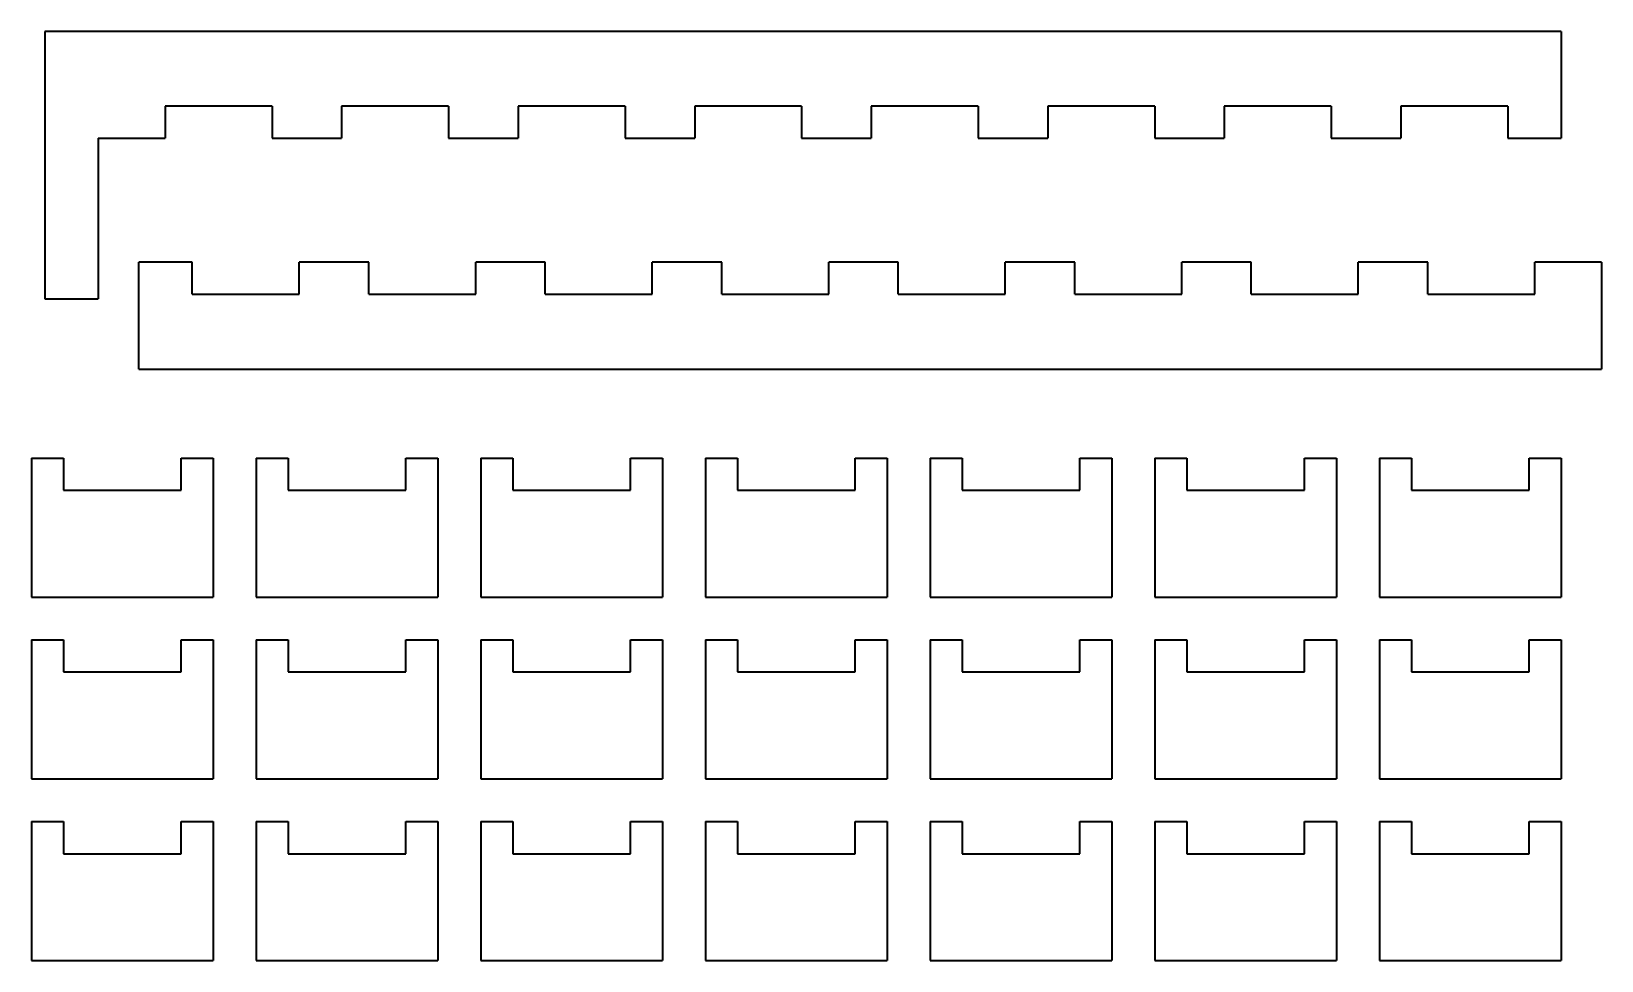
# Model space of a CAD drawing. Header units: inches. Extents: x 162 to 453, y 302 to 493.
# Drawn here: x 306.5 to 453.3, y 404.5 to 491.4 of the extents above; entities that cross this region are included whole.
import ezdxf

# ---------------------------------------------------------------- set-up
doc = ezdxf.new("R2010")
doc.units = ezdxf.units.IN
doc.header["$MEASUREMENT"] = 0

# ---------------------------------------------------------------- blocks, each defined once
blk = doc.blocks.new('block 71')
at = {"color": 7, "lineweight": 35}
blk.add_lwpolyline([(306.5, 451.5), (309.5, 451.5)], dxfattribs=at)
blk = doc.blocks.new('block 72')
at = {"color": 7, "lineweight": 35}
blk.add_lwpolyline([(306.5, 451.5), (306.5, 438.5)], dxfattribs=at)
blk = doc.blocks.new('block 73')
at = {"color": 7, "lineweight": 35}
blk.add_lwpolyline([(306.5, 438.5), (323.5, 438.5)], dxfattribs=at)
blk = doc.blocks.new('block 74')
at = {"color": 7, "lineweight": 35}
blk.add_lwpolyline([(323.5, 451.5), (323.5, 438.5)], dxfattribs=at)
blk = doc.blocks.new('block 75')
at = {"color": 7, "lineweight": 35}
blk.add_lwpolyline([(309.5, 451.5), (309.5, 448.5)], dxfattribs=at)
blk = doc.blocks.new('block 76')
at = {"color": 7, "lineweight": 35}
blk.add_lwpolyline([(309.5, 448.5), (320.5, 448.5)], dxfattribs=at)
blk = doc.blocks.new('block 77')
at = {"color": 7, "lineweight": 35}
blk.add_lwpolyline([(320.5, 448.5), (320.5, 451.5)], dxfattribs=at)
blk = doc.blocks.new('block 78')
at = {"color": 7, "lineweight": 35}
blk.add_lwpolyline([(320.5, 451.5), (323.5, 451.5)], dxfattribs=at)
blk = doc.blocks.new('block 79')
at = {"color": 7, "lineweight": 35}
blk.add_lwpolyline([(306.5, 434.5), (309.5, 434.5)], dxfattribs=at)
blk = doc.blocks.new('block 80')
at = {"color": 7, "lineweight": 35}
blk.add_lwpolyline([(306.5, 434.5), (306.5, 421.5)], dxfattribs=at)
blk = doc.blocks.new('block 81')
at = {"color": 7, "lineweight": 35}
blk.add_lwpolyline([(306.5, 421.5), (323.5, 421.5)], dxfattribs=at)
blk = doc.blocks.new('block 82')
at = {"color": 7, "lineweight": 35}
blk.add_lwpolyline([(323.5, 434.5), (323.5, 421.5)], dxfattribs=at)
blk = doc.blocks.new('block 83')
at = {"color": 7, "lineweight": 35}
blk.add_lwpolyline([(309.5, 434.5), (309.5, 431.5)], dxfattribs=at)
blk = doc.blocks.new('block 84')
at = {"color": 7, "lineweight": 35}
blk.add_lwpolyline([(309.5, 431.5), (320.5, 431.5)], dxfattribs=at)
blk = doc.blocks.new('block 85')
at = {"color": 7, "lineweight": 35}
blk.add_lwpolyline([(320.5, 431.5), (320.5, 434.5)], dxfattribs=at)
blk = doc.blocks.new('block 86')
at = {"color": 7, "lineweight": 35}
blk.add_lwpolyline([(320.5, 434.5), (323.5, 434.5)], dxfattribs=at)
blk = doc.blocks.new('block 87')
at = {"color": 7, "lineweight": 35}
blk.add_lwpolyline([(306.5, 417.5), (309.5, 417.5)], dxfattribs=at)
blk = doc.blocks.new('block 88')
at = {"color": 7, "lineweight": 35}
blk.add_lwpolyline([(306.5, 417.5), (306.5, 404.5)], dxfattribs=at)
blk = doc.blocks.new('block 89')
at = {"color": 7, "lineweight": 35}
blk.add_lwpolyline([(306.5, 404.5), (323.5, 404.5)], dxfattribs=at)
blk = doc.blocks.new('block 90')
at = {"color": 7, "lineweight": 35}
blk.add_lwpolyline([(323.5, 417.5), (323.5, 404.5)], dxfattribs=at)
blk = doc.blocks.new('block 91')
at = {"color": 7, "lineweight": 35}
blk.add_lwpolyline([(309.5, 417.5), (309.5, 414.5)], dxfattribs=at)
blk = doc.blocks.new('block 92')
at = {"color": 7, "lineweight": 35}
blk.add_lwpolyline([(309.5, 414.5), (320.5, 414.5)], dxfattribs=at)
blk = doc.blocks.new('block 93')
at = {"color": 7, "lineweight": 35}
blk.add_lwpolyline([(320.5, 414.5), (320.5, 417.5)], dxfattribs=at)
blk = doc.blocks.new('block 94')
at = {"color": 7, "lineweight": 35}
blk.add_lwpolyline([(320.5, 417.5), (323.5, 417.5)], dxfattribs=at)
blk = doc.blocks.new('block 143')
at = {"color": 7, "lineweight": 35}
blk.add_lwpolyline([(327.5, 451.5), (330.5, 451.5)], dxfattribs=at)
blk = doc.blocks.new('block 144')
at = {"color": 7, "lineweight": 35}
blk.add_lwpolyline([(327.5, 451.5), (327.5, 438.5)], dxfattribs=at)
blk = doc.blocks.new('block 145')
at = {"color": 7, "lineweight": 35}
blk.add_lwpolyline([(327.5, 438.5), (344.5, 438.5)], dxfattribs=at)
blk = doc.blocks.new('block 146')
at = {"color": 7, "lineweight": 35}
blk.add_lwpolyline([(344.5, 451.5), (344.5, 438.5)], dxfattribs=at)
blk = doc.blocks.new('block 147')
at = {"color": 7, "lineweight": 35}
blk.add_lwpolyline([(330.5, 451.5), (330.5, 448.5)], dxfattribs=at)
blk = doc.blocks.new('block 148')
at = {"color": 7, "lineweight": 35}
blk.add_lwpolyline([(330.5, 448.5), (341.5, 448.5)], dxfattribs=at)
blk = doc.blocks.new('block 149')
at = {"color": 7, "lineweight": 35}
blk.add_lwpolyline([(341.5, 448.5), (341.5, 451.5)], dxfattribs=at)
blk = doc.blocks.new('block 150')
at = {"color": 7, "lineweight": 35}
blk.add_lwpolyline([(341.5, 451.5), (344.5, 451.5)], dxfattribs=at)
blk = doc.blocks.new('block 151')
at = {"color": 7, "lineweight": 35}
blk.add_lwpolyline([(327.5, 434.5), (330.5, 434.5)], dxfattribs=at)
blk = doc.blocks.new('block 152')
at = {"color": 7, "lineweight": 35}
blk.add_lwpolyline([(327.5, 434.5), (327.5, 421.5)], dxfattribs=at)
blk = doc.blocks.new('block 153')
at = {"color": 7, "lineweight": 35}
blk.add_lwpolyline([(327.5, 421.5), (344.5, 421.5)], dxfattribs=at)
blk = doc.blocks.new('block 154')
at = {"color": 7, "lineweight": 35}
blk.add_lwpolyline([(344.5, 434.5), (344.5, 421.5)], dxfattribs=at)
blk = doc.blocks.new('block 155')
at = {"color": 7, "lineweight": 35}
blk.add_lwpolyline([(330.5, 434.5), (330.5, 431.5)], dxfattribs=at)
blk = doc.blocks.new('block 156')
at = {"color": 7, "lineweight": 35}
blk.add_lwpolyline([(330.5, 431.5), (341.5, 431.5)], dxfattribs=at)
blk = doc.blocks.new('block 157')
at = {"color": 7, "lineweight": 35}
blk.add_lwpolyline([(341.5, 431.5), (341.5, 434.5)], dxfattribs=at)
blk = doc.blocks.new('block 158')
at = {"color": 7, "lineweight": 35}
blk.add_lwpolyline([(341.5, 434.5), (344.5, 434.5)], dxfattribs=at)
blk = doc.blocks.new('block 159')
at = {"color": 7, "lineweight": 35}
blk.add_lwpolyline([(327.5, 417.5), (330.5, 417.5)], dxfattribs=at)
blk = doc.blocks.new('block 160')
at = {"color": 7, "lineweight": 35}
blk.add_lwpolyline([(327.5, 417.5), (327.5, 404.5)], dxfattribs=at)
blk = doc.blocks.new('block 161')
at = {"color": 7, "lineweight": 35}
blk.add_lwpolyline([(327.5, 404.5), (344.5, 404.5)], dxfattribs=at)
blk = doc.blocks.new('block 162')
at = {"color": 7, "lineweight": 35}
blk.add_lwpolyline([(344.5, 417.5), (344.5, 404.5)], dxfattribs=at)
blk = doc.blocks.new('block 163')
at = {"color": 7, "lineweight": 35}
blk.add_lwpolyline([(330.5, 417.5), (330.5, 414.5)], dxfattribs=at)
blk = doc.blocks.new('block 164')
at = {"color": 7, "lineweight": 35}
blk.add_lwpolyline([(330.5, 414.5), (341.5, 414.5)], dxfattribs=at)
blk = doc.blocks.new('block 165')
at = {"color": 7, "lineweight": 35}
blk.add_lwpolyline([(341.5, 414.5), (341.5, 417.5)], dxfattribs=at)
blk = doc.blocks.new('block 166')
at = {"color": 7, "lineweight": 35}
blk.add_lwpolyline([(341.5, 417.5), (344.5, 417.5)], dxfattribs=at)
blk = doc.blocks.new('block 215')
at = {"color": 7, "lineweight": 35}
blk.add_lwpolyline([(348.5, 451.5), (351.5, 451.5)], dxfattribs=at)
blk = doc.blocks.new('block 216')
at = {"color": 7, "lineweight": 35}
blk.add_lwpolyline([(348.5, 451.5), (348.5, 438.5)], dxfattribs=at)
blk = doc.blocks.new('block 217')
at = {"color": 7, "lineweight": 35}
blk.add_lwpolyline([(348.5, 438.5), (365.5, 438.5)], dxfattribs=at)
blk = doc.blocks.new('block 218')
at = {"color": 7, "lineweight": 35}
blk.add_lwpolyline([(365.5, 451.5), (365.5, 438.5)], dxfattribs=at)
blk = doc.blocks.new('block 219')
at = {"color": 7, "lineweight": 35}
blk.add_lwpolyline([(351.5, 451.5), (351.5, 448.5)], dxfattribs=at)
blk = doc.blocks.new('block 220')
at = {"color": 7, "lineweight": 35}
blk.add_lwpolyline([(351.5, 448.5), (362.5, 448.5)], dxfattribs=at)
blk = doc.blocks.new('block 221')
at = {"color": 7, "lineweight": 35}
blk.add_lwpolyline([(362.5, 448.5), (362.5, 451.5)], dxfattribs=at)
blk = doc.blocks.new('block 222')
at = {"color": 7, "lineweight": 35}
blk.add_lwpolyline([(362.5, 451.5), (365.5, 451.5)], dxfattribs=at)
blk = doc.blocks.new('block 223')
at = {"color": 7, "lineweight": 35}
blk.add_lwpolyline([(348.5, 434.5), (351.5, 434.5)], dxfattribs=at)
blk = doc.blocks.new('block 224')
at = {"color": 7, "lineweight": 35}
blk.add_lwpolyline([(348.5, 434.5), (348.5, 421.5)], dxfattribs=at)
blk = doc.blocks.new('block 225')
at = {"color": 7, "lineweight": 35}
blk.add_lwpolyline([(348.5, 421.5), (365.5, 421.5)], dxfattribs=at)
blk = doc.blocks.new('block 226')
at = {"color": 7, "lineweight": 35}
blk.add_lwpolyline([(365.5, 434.5), (365.5, 421.5)], dxfattribs=at)
blk = doc.blocks.new('block 227')
at = {"color": 7, "lineweight": 35}
blk.add_lwpolyline([(351.5, 434.5), (351.5, 431.5)], dxfattribs=at)
blk = doc.blocks.new('block 228')
at = {"color": 7, "lineweight": 35}
blk.add_lwpolyline([(351.5, 431.5), (362.5, 431.5)], dxfattribs=at)
blk = doc.blocks.new('block 229')
at = {"color": 7, "lineweight": 35}
blk.add_lwpolyline([(362.5, 431.5), (362.5, 434.5)], dxfattribs=at)
blk = doc.blocks.new('block 230')
at = {"color": 7, "lineweight": 35}
blk.add_lwpolyline([(362.5, 434.5), (365.5, 434.5)], dxfattribs=at)
blk = doc.blocks.new('block 231')
at = {"color": 7, "lineweight": 35}
blk.add_lwpolyline([(348.5, 417.5), (351.5, 417.5)], dxfattribs=at)
blk = doc.blocks.new('block 232')
at = {"color": 7, "lineweight": 35}
blk.add_lwpolyline([(348.5, 417.5), (348.5, 404.5)], dxfattribs=at)
blk = doc.blocks.new('block 233')
at = {"color": 7, "lineweight": 35}
blk.add_lwpolyline([(348.5, 404.5), (365.5, 404.5)], dxfattribs=at)
blk = doc.blocks.new('block 234')
at = {"color": 7, "lineweight": 35}
blk.add_lwpolyline([(365.5, 417.5), (365.5, 404.5)], dxfattribs=at)
blk = doc.blocks.new('block 235')
at = {"color": 7, "lineweight": 35}
blk.add_lwpolyline([(351.5, 417.5), (351.5, 414.5)], dxfattribs=at)
blk = doc.blocks.new('block 236')
at = {"color": 7, "lineweight": 35}
blk.add_lwpolyline([(351.5, 414.5), (362.5, 414.5)], dxfattribs=at)
blk = doc.blocks.new('block 237')
at = {"color": 7, "lineweight": 35}
blk.add_lwpolyline([(362.5, 414.5), (362.5, 417.5)], dxfattribs=at)
blk = doc.blocks.new('block 238')
at = {"color": 7, "lineweight": 35}
blk.add_lwpolyline([(362.5, 417.5), (365.5, 417.5)], dxfattribs=at)
blk = doc.blocks.new('block 287')
at = {"color": 7, "lineweight": 35}
blk.add_lwpolyline([(369.5, 451.5), (372.5, 451.5)], dxfattribs=at)
blk = doc.blocks.new('block 288')
at = {"color": 7, "lineweight": 35}
blk.add_lwpolyline([(369.5, 451.5), (369.5, 438.5)], dxfattribs=at)
blk = doc.blocks.new('block 289')
at = {"color": 7, "lineweight": 35}
blk.add_lwpolyline([(369.5, 438.5), (386.5, 438.5)], dxfattribs=at)
blk = doc.blocks.new('block 290')
at = {"color": 7, "lineweight": 35}
blk.add_lwpolyline([(386.5, 451.5), (386.5, 438.5)], dxfattribs=at)
blk = doc.blocks.new('block 291')
at = {"color": 7, "lineweight": 35}
blk.add_lwpolyline([(372.5, 451.5), (372.5, 448.5)], dxfattribs=at)
blk = doc.blocks.new('block 292')
at = {"color": 7, "lineweight": 35}
blk.add_lwpolyline([(372.5, 448.5), (383.5, 448.5)], dxfattribs=at)
blk = doc.blocks.new('block 293')
at = {"color": 7, "lineweight": 35}
blk.add_lwpolyline([(383.5, 448.5), (383.5, 451.5)], dxfattribs=at)
blk = doc.blocks.new('block 294')
at = {"color": 7, "lineweight": 35}
blk.add_lwpolyline([(383.5, 451.5), (386.5, 451.5)], dxfattribs=at)
blk = doc.blocks.new('block 295')
at = {"color": 7, "lineweight": 35}
blk.add_lwpolyline([(369.5, 434.5), (372.5, 434.5)], dxfattribs=at)
blk = doc.blocks.new('block 296')
at = {"color": 7, "lineweight": 35}
blk.add_lwpolyline([(369.5, 434.5), (369.5, 421.5)], dxfattribs=at)
blk = doc.blocks.new('block 297')
at = {"color": 7, "lineweight": 35}
blk.add_lwpolyline([(369.5, 421.5), (386.5, 421.5)], dxfattribs=at)
blk = doc.blocks.new('block 298')
at = {"color": 7, "lineweight": 35}
blk.add_lwpolyline([(386.5, 434.5), (386.5, 421.5)], dxfattribs=at)
blk = doc.blocks.new('block 299')
at = {"color": 7, "lineweight": 35}
blk.add_lwpolyline([(372.5, 434.5), (372.5, 431.5)], dxfattribs=at)
blk = doc.blocks.new('block 300')
at = {"color": 7, "lineweight": 35}
blk.add_lwpolyline([(372.5, 431.5), (383.5, 431.5)], dxfattribs=at)
blk = doc.blocks.new('block 301')
at = {"color": 7, "lineweight": 35}
blk.add_lwpolyline([(383.5, 431.5), (383.5, 434.5)], dxfattribs=at)
blk = doc.blocks.new('block 302')
at = {"color": 7, "lineweight": 35}
blk.add_lwpolyline([(383.5, 434.5), (386.5, 434.5)], dxfattribs=at)
blk = doc.blocks.new('block 303')
at = {"color": 7, "lineweight": 35}
blk.add_lwpolyline([(369.5, 417.5), (372.5, 417.5)], dxfattribs=at)
blk = doc.blocks.new('block 304')
at = {"color": 7, "lineweight": 35}
blk.add_lwpolyline([(369.5, 417.5), (369.5, 404.5)], dxfattribs=at)
blk = doc.blocks.new('block 305')
at = {"color": 7, "lineweight": 35}
blk.add_lwpolyline([(369.5, 404.5), (386.5, 404.5)], dxfattribs=at)
blk = doc.blocks.new('block 306')
at = {"color": 7, "lineweight": 35}
blk.add_lwpolyline([(386.5, 417.5), (386.5, 404.5)], dxfattribs=at)
blk = doc.blocks.new('block 307')
at = {"color": 7, "lineweight": 35}
blk.add_lwpolyline([(372.5, 417.5), (372.5, 414.5)], dxfattribs=at)
blk = doc.blocks.new('block 308')
at = {"color": 7, "lineweight": 35}
blk.add_lwpolyline([(372.5, 414.5), (383.5, 414.5)], dxfattribs=at)
blk = doc.blocks.new('block 309')
at = {"color": 7, "lineweight": 35}
blk.add_lwpolyline([(383.5, 414.5), (383.5, 417.5)], dxfattribs=at)
blk = doc.blocks.new('block 310')
at = {"color": 7, "lineweight": 35}
blk.add_lwpolyline([(383.5, 417.5), (386.5, 417.5)], dxfattribs=at)
blk = doc.blocks.new('block 359')
at = {"color": 7, "lineweight": 35}
blk.add_lwpolyline([(390.5, 451.5), (393.5, 451.5)], dxfattribs=at)
blk = doc.blocks.new('block 360')
at = {"color": 7, "lineweight": 35}
blk.add_lwpolyline([(390.5, 451.5), (390.5, 438.5)], dxfattribs=at)
blk = doc.blocks.new('block 361')
at = {"color": 7, "lineweight": 35}
blk.add_lwpolyline([(390.5, 438.5), (407.5, 438.5)], dxfattribs=at)
blk = doc.blocks.new('block 362')
at = {"color": 7, "lineweight": 35}
blk.add_lwpolyline([(407.5, 451.5), (407.5, 438.5)], dxfattribs=at)
blk = doc.blocks.new('block 363')
at = {"color": 7, "lineweight": 35}
blk.add_lwpolyline([(393.5, 451.5), (393.5, 448.5)], dxfattribs=at)
blk = doc.blocks.new('block 364')
at = {"color": 7, "lineweight": 35}
blk.add_lwpolyline([(393.5, 448.5), (404.5, 448.5)], dxfattribs=at)
blk = doc.blocks.new('block 365')
at = {"color": 7, "lineweight": 35}
blk.add_lwpolyline([(404.5, 448.5), (404.5, 451.5)], dxfattribs=at)
blk = doc.blocks.new('block 366')
at = {"color": 7, "lineweight": 35}
blk.add_lwpolyline([(404.5, 451.5), (407.5, 451.5)], dxfattribs=at)
blk = doc.blocks.new('block 367')
at = {"color": 7, "lineweight": 35}
blk.add_lwpolyline([(390.5, 434.5), (393.5, 434.5)], dxfattribs=at)
blk = doc.blocks.new('block 368')
at = {"color": 7, "lineweight": 35}
blk.add_lwpolyline([(390.5, 434.5), (390.5, 421.5)], dxfattribs=at)
blk = doc.blocks.new('block 369')
at = {"color": 7, "lineweight": 35}
blk.add_lwpolyline([(390.5, 421.5), (407.5, 421.5)], dxfattribs=at)
blk = doc.blocks.new('block 370')
at = {"color": 7, "lineweight": 35}
blk.add_lwpolyline([(407.5, 434.5), (407.5, 421.5)], dxfattribs=at)
blk = doc.blocks.new('block 371')
at = {"color": 7, "lineweight": 35}
blk.add_lwpolyline([(393.5, 434.5), (393.5, 431.5)], dxfattribs=at)
blk = doc.blocks.new('block 372')
at = {"color": 7, "lineweight": 35}
blk.add_lwpolyline([(393.5, 431.5), (404.5, 431.5)], dxfattribs=at)
blk = doc.blocks.new('block 373')
at = {"color": 7, "lineweight": 35}
blk.add_lwpolyline([(404.5, 431.5), (404.5, 434.5)], dxfattribs=at)
blk = doc.blocks.new('block 374')
at = {"color": 7, "lineweight": 35}
blk.add_lwpolyline([(404.5, 434.5), (407.5, 434.5)], dxfattribs=at)
blk = doc.blocks.new('block 375')
at = {"color": 7, "lineweight": 35}
blk.add_lwpolyline([(390.5, 417.5), (393.5, 417.5)], dxfattribs=at)
blk = doc.blocks.new('block 376')
at = {"color": 7, "lineweight": 35}
blk.add_lwpolyline([(390.5, 417.5), (390.5, 404.5)], dxfattribs=at)
blk = doc.blocks.new('block 377')
at = {"color": 7, "lineweight": 35}
blk.add_lwpolyline([(390.5, 404.5), (407.5, 404.5)], dxfattribs=at)
blk = doc.blocks.new('block 378')
at = {"color": 7, "lineweight": 35}
blk.add_lwpolyline([(407.5, 417.5), (407.5, 404.5)], dxfattribs=at)
blk = doc.blocks.new('block 379')
at = {"color": 7, "lineweight": 35}
blk.add_lwpolyline([(393.5, 417.5), (393.5, 414.5)], dxfattribs=at)
blk = doc.blocks.new('block 380')
at = {"color": 7, "lineweight": 35}
blk.add_lwpolyline([(393.5, 414.5), (404.5, 414.5)], dxfattribs=at)
blk = doc.blocks.new('block 381')
at = {"color": 7, "lineweight": 35}
blk.add_lwpolyline([(404.5, 414.5), (404.5, 417.5)], dxfattribs=at)
blk = doc.blocks.new('block 382')
at = {"color": 7, "lineweight": 35}
blk.add_lwpolyline([(404.5, 417.5), (407.5, 417.5)], dxfattribs=at)
blk = doc.blocks.new('block 431')
at = {"color": 7, "lineweight": 35}
blk.add_lwpolyline([(411.5, 451.5), (414.5, 451.5)], dxfattribs=at)
blk = doc.blocks.new('block 432')
at = {"color": 7, "lineweight": 35}
blk.add_lwpolyline([(411.5, 451.5), (411.5, 438.5)], dxfattribs=at)
blk = doc.blocks.new('block 433')
at = {"color": 7, "lineweight": 35}
blk.add_lwpolyline([(411.5, 438.5), (428.5, 438.5)], dxfattribs=at)
blk = doc.blocks.new('block 434')
at = {"color": 7, "lineweight": 35}
blk.add_lwpolyline([(428.5, 451.5), (428.5, 438.5)], dxfattribs=at)
blk = doc.blocks.new('block 435')
at = {"color": 7, "lineweight": 35}
blk.add_lwpolyline([(414.5, 451.5), (414.5, 448.5)], dxfattribs=at)
blk = doc.blocks.new('block 436')
at = {"color": 7, "lineweight": 35}
blk.add_lwpolyline([(414.5, 448.5), (425.5, 448.5)], dxfattribs=at)
blk = doc.blocks.new('block 437')
at = {"color": 7, "lineweight": 35}
blk.add_lwpolyline([(425.5, 448.5), (425.5, 451.5)], dxfattribs=at)
blk = doc.blocks.new('block 438')
at = {"color": 7, "lineweight": 35}
blk.add_lwpolyline([(425.5, 451.5), (428.5, 451.5)], dxfattribs=at)
blk = doc.blocks.new('block 439')
at = {"color": 7, "lineweight": 35}
blk.add_lwpolyline([(411.5, 434.5), (414.5, 434.5)], dxfattribs=at)
blk = doc.blocks.new('block 440')
at = {"color": 7, "lineweight": 35}
blk.add_lwpolyline([(411.5, 434.5), (411.5, 421.5)], dxfattribs=at)
blk = doc.blocks.new('block 441')
at = {"color": 7, "lineweight": 35}
blk.add_lwpolyline([(411.5, 421.5), (428.5, 421.5)], dxfattribs=at)
blk = doc.blocks.new('block 442')
at = {"color": 7, "lineweight": 35}
blk.add_lwpolyline([(428.5, 434.5), (428.5, 421.5)], dxfattribs=at)
blk = doc.blocks.new('block 443')
at = {"color": 7, "lineweight": 35}
blk.add_lwpolyline([(414.5, 434.5), (414.5, 431.5)], dxfattribs=at)
blk = doc.blocks.new('block 444')
at = {"color": 7, "lineweight": 35}
blk.add_lwpolyline([(414.5, 431.5), (425.5, 431.5)], dxfattribs=at)
blk = doc.blocks.new('block 445')
at = {"color": 7, "lineweight": 35}
blk.add_lwpolyline([(425.5, 431.5), (425.5, 434.5)], dxfattribs=at)
blk = doc.blocks.new('block 446')
at = {"color": 7, "lineweight": 35}
blk.add_lwpolyline([(425.5, 434.5), (428.5, 434.5)], dxfattribs=at)
blk = doc.blocks.new('block 447')
at = {"color": 7, "lineweight": 35}
blk.add_lwpolyline([(411.5, 417.5), (414.5, 417.5)], dxfattribs=at)
blk = doc.blocks.new('block 448')
at = {"color": 7, "lineweight": 35}
blk.add_lwpolyline([(411.5, 417.5), (411.5, 404.5)], dxfattribs=at)
blk = doc.blocks.new('block 449')
at = {"color": 7, "lineweight": 35}
blk.add_lwpolyline([(411.5, 404.5), (428.5, 404.5)], dxfattribs=at)
blk = doc.blocks.new('block 450')
at = {"color": 7, "lineweight": 35}
blk.add_lwpolyline([(428.5, 417.5), (428.5, 404.5)], dxfattribs=at)
blk = doc.blocks.new('block 451')
at = {"color": 7, "lineweight": 35}
blk.add_lwpolyline([(414.5, 417.5), (414.5, 414.5)], dxfattribs=at)
blk = doc.blocks.new('block 452')
at = {"color": 7, "lineweight": 35}
blk.add_lwpolyline([(414.5, 414.5), (425.5, 414.5)], dxfattribs=at)
blk = doc.blocks.new('block 453')
at = {"color": 7, "lineweight": 35}
blk.add_lwpolyline([(425.5, 414.5), (425.5, 417.5)], dxfattribs=at)
blk = doc.blocks.new('block 454')
at = {"color": 7, "lineweight": 35}
blk.add_lwpolyline([(425.5, 417.5), (428.5, 417.5)], dxfattribs=at)
blk = doc.blocks.new('block 503')
at = {"color": 7, "lineweight": 35}
blk.add_lwpolyline([(432.5, 451.5), (435.5, 451.5)], dxfattribs=at)
blk = doc.blocks.new('block 504')
at = {"color": 7, "lineweight": 35}
blk.add_lwpolyline([(432.5, 451.5), (432.5, 438.5)], dxfattribs=at)
blk = doc.blocks.new('block 505')
at = {"color": 7, "lineweight": 35}
blk.add_lwpolyline([(432.5, 438.5), (449.5, 438.5)], dxfattribs=at)
blk = doc.blocks.new('block 506')
at = {"color": 7, "lineweight": 35}
blk.add_lwpolyline([(449.5, 451.5), (449.5, 438.5)], dxfattribs=at)
blk = doc.blocks.new('block 507')
at = {"color": 7, "lineweight": 35}
blk.add_lwpolyline([(435.5, 451.5), (435.5, 448.5)], dxfattribs=at)
blk = doc.blocks.new('block 508')
at = {"color": 7, "lineweight": 35}
blk.add_lwpolyline([(435.5, 448.5), (446.5, 448.5)], dxfattribs=at)
blk = doc.blocks.new('block 509')
at = {"color": 7, "lineweight": 35}
blk.add_lwpolyline([(446.5, 448.5), (446.5, 451.5)], dxfattribs=at)
blk = doc.blocks.new('block 510')
at = {"color": 7, "lineweight": 35}
blk.add_lwpolyline([(446.5, 451.5), (449.5, 451.5)], dxfattribs=at)
blk = doc.blocks.new('block 511')
at = {"color": 7, "lineweight": 35}
blk.add_lwpolyline([(432.5, 434.5), (435.5, 434.5)], dxfattribs=at)
blk = doc.blocks.new('block 512')
at = {"color": 7, "lineweight": 35}
blk.add_lwpolyline([(432.5, 434.5), (432.5, 421.5)], dxfattribs=at)
blk = doc.blocks.new('block 513')
at = {"color": 7, "lineweight": 35}
blk.add_lwpolyline([(432.5, 421.5), (449.5, 421.5)], dxfattribs=at)
blk = doc.blocks.new('block 514')
at = {"color": 7, "lineweight": 35}
blk.add_lwpolyline([(449.5, 434.5), (449.5, 421.5)], dxfattribs=at)
blk = doc.blocks.new('block 515')
at = {"color": 7, "lineweight": 35}
blk.add_lwpolyline([(435.5, 434.5), (435.5, 431.5)], dxfattribs=at)
blk = doc.blocks.new('block 516')
at = {"color": 7, "lineweight": 35}
blk.add_lwpolyline([(435.5, 431.5), (446.5, 431.5)], dxfattribs=at)
blk = doc.blocks.new('block 517')
at = {"color": 7, "lineweight": 35}
blk.add_lwpolyline([(446.5, 431.5), (446.5, 434.5)], dxfattribs=at)
blk = doc.blocks.new('block 518')
at = {"color": 7, "lineweight": 35}
blk.add_lwpolyline([(446.5, 434.5), (449.5, 434.5)], dxfattribs=at)
blk = doc.blocks.new('block 519')
at = {"color": 7, "lineweight": 35}
blk.add_lwpolyline([(432.5, 417.5), (435.5, 417.5)], dxfattribs=at)
blk = doc.blocks.new('block 520')
at = {"color": 7, "lineweight": 35}
blk.add_lwpolyline([(432.5, 417.5), (432.5, 404.5)], dxfattribs=at)
blk = doc.blocks.new('block 521')
at = {"color": 7, "lineweight": 35}
blk.add_lwpolyline([(432.5, 404.5), (449.5, 404.5)], dxfattribs=at)
blk = doc.blocks.new('block 522')
at = {"color": 7, "lineweight": 35}
blk.add_lwpolyline([(449.5, 417.5), (449.5, 404.5)], dxfattribs=at)
blk = doc.blocks.new('block 523')
at = {"color": 7, "lineweight": 35}
blk.add_lwpolyline([(435.5, 417.5), (435.5, 414.5)], dxfattribs=at)
blk = doc.blocks.new('block 524')
at = {"color": 7, "lineweight": 35}
blk.add_lwpolyline([(435.5, 414.5), (446.5, 414.5)], dxfattribs=at)
blk = doc.blocks.new('block 525')
at = {"color": 7, "lineweight": 35}
blk.add_lwpolyline([(446.5, 414.5), (446.5, 417.5)], dxfattribs=at)
blk = doc.blocks.new('block 526')
at = {"color": 7, "lineweight": 35}
blk.add_lwpolyline([(446.5, 417.5), (449.5, 417.5)], dxfattribs=at)
blk = doc.blocks.new('block 575')
at = {"color": 7, "lineweight": 35}
blk.add_lwpolyline([(345.5, 484.4), (345.5, 481.4)], dxfattribs=at)
blk = doc.blocks.new('block 576')
at = {"color": 7, "lineweight": 35}
blk.add_lwpolyline([(362, 484.4), (362, 481.4)], dxfattribs=at)
blk = doc.blocks.new('block 577')
at = {"color": 7, "lineweight": 35}
blk.add_lwpolyline([(378.5, 484.4), (378.5, 481.4)], dxfattribs=at)
blk = doc.blocks.new('block 578')
at = {"color": 7, "lineweight": 35}
blk.add_lwpolyline([(395, 484.4), (395, 481.4)], dxfattribs=at)
blk = doc.blocks.new('block 579')
at = {"color": 7, "lineweight": 35}
blk.add_lwpolyline([(411.5, 484.4), (411.5, 481.4)], dxfattribs=at)
blk = doc.blocks.new('block 580')
at = {"color": 7, "lineweight": 35}
blk.add_lwpolyline([(428, 484.4), (428, 481.4)], dxfattribs=at)
blk = doc.blocks.new('block 581')
at = {"color": 7, "lineweight": 35}
blk.add_lwpolyline([(444.5, 484.4), (444.5, 481.4)], dxfattribs=at)
blk = doc.blocks.new('block 582')
at = {"color": 7, "lineweight": 35}
blk.add_lwpolyline([(329, 484.4), (329, 481.4)], dxfattribs=at)
blk = doc.blocks.new('block 583')
at = {"color": 7, "lineweight": 35}
blk.add_lwpolyline([(444.5, 481.4), (449.5, 481.4)], dxfattribs=at)
blk = doc.blocks.new('block 584')
at = {"color": 7, "lineweight": 35}
blk.add_lwpolyline([(449.5, 491.4), (449.5, 481.4)], dxfattribs=at)
blk = doc.blocks.new('block 585')
at = {"color": 7, "lineweight": 35}
blk.add_lwpolyline([(449.5, 491.4), (307.75, 491.4)], dxfattribs=at)
blk = doc.blocks.new('block 586')
at = {"color": 7, "lineweight": 35}
blk.add_lwpolyline([(307.75, 466.4), (312.75, 466.4)], dxfattribs=at)
blk = doc.blocks.new('block 587')
at = {"color": 7, "lineweight": 35}
blk.add_lwpolyline([(307.75, 491.4), (307.75, 466.4)], dxfattribs=at)
blk = doc.blocks.new('block 588')
at = {"color": 7, "lineweight": 35}
blk.add_lwpolyline([(312.75, 481.4), (312.75, 466.4)], dxfattribs=at)
blk = doc.blocks.new('block 618')
at = {"color": 7, "lineweight": 35}
blk.add_lwpolyline([(345.5, 484.4), (335.5, 484.4)], dxfattribs=at)
blk = doc.blocks.new('block 619')
at = {"color": 7, "lineweight": 35}
blk.add_lwpolyline([(335.5, 484.4), (335.5, 481.4)], dxfattribs=at)
blk = doc.blocks.new('block 620')
at = {"color": 7, "lineweight": 35}
blk.add_lwpolyline([(329, 481.4), (335.5, 481.4)], dxfattribs=at)
blk = doc.blocks.new('block 621')
at = {"color": 7, "lineweight": 35}
blk.add_lwpolyline([(362, 484.4), (352, 484.4)], dxfattribs=at)
blk = doc.blocks.new('block 622')
at = {"color": 7, "lineweight": 35}
blk.add_lwpolyline([(352, 484.4), (352, 481.4)], dxfattribs=at)
blk = doc.blocks.new('block 623')
at = {"color": 7, "lineweight": 35}
blk.add_lwpolyline([(378.5, 484.4), (368.5, 484.4)], dxfattribs=at)
blk = doc.blocks.new('block 624')
at = {"color": 7, "lineweight": 35}
blk.add_lwpolyline([(368.5, 484.4), (368.5, 481.4)], dxfattribs=at)
blk = doc.blocks.new('block 625')
at = {"color": 7, "lineweight": 35}
blk.add_lwpolyline([(395, 484.4), (385, 484.4)], dxfattribs=at)
blk = doc.blocks.new('block 626')
at = {"color": 7, "lineweight": 35}
blk.add_lwpolyline([(385, 484.4), (385, 481.4)], dxfattribs=at)
blk = doc.blocks.new('block 627')
at = {"color": 7, "lineweight": 35}
blk.add_lwpolyline([(411.5, 484.4), (401.5, 484.4)], dxfattribs=at)
blk = doc.blocks.new('block 628')
at = {"color": 7, "lineweight": 35}
blk.add_lwpolyline([(401.5, 484.4), (401.5, 481.4)], dxfattribs=at)
blk = doc.blocks.new('block 629')
at = {"color": 7, "lineweight": 35}
blk.add_lwpolyline([(428, 484.4), (418, 484.4)], dxfattribs=at)
blk = doc.blocks.new('block 630')
at = {"color": 7, "lineweight": 35}
blk.add_lwpolyline([(418, 484.4), (418, 481.4)], dxfattribs=at)
blk = doc.blocks.new('block 631')
at = {"color": 7, "lineweight": 35}
blk.add_lwpolyline([(444.5, 484.4), (434.5, 484.4)], dxfattribs=at)
blk = doc.blocks.new('block 632')
at = {"color": 7, "lineweight": 35}
blk.add_lwpolyline([(434.5, 484.4), (434.5, 481.4)], dxfattribs=at)
blk = doc.blocks.new('block 633')
at = {"color": 7, "lineweight": 35}
blk.add_lwpolyline([(345.5, 481.4), (352, 481.4)], dxfattribs=at)
blk = doc.blocks.new('block 634')
at = {"color": 7, "lineweight": 35}
blk.add_lwpolyline([(362, 481.4), (368.5, 481.4)], dxfattribs=at)
blk = doc.blocks.new('block 635')
at = {"color": 7, "lineweight": 35}
blk.add_lwpolyline([(378.5, 481.4), (385, 481.4)], dxfattribs=at)
blk = doc.blocks.new('block 636')
at = {"color": 7, "lineweight": 35}
blk.add_lwpolyline([(395, 481.4), (401.5, 481.4)], dxfattribs=at)
blk = doc.blocks.new('block 637')
at = {"color": 7, "lineweight": 35}
blk.add_lwpolyline([(411.5, 481.4), (418, 481.4)], dxfattribs=at)
blk = doc.blocks.new('block 638')
at = {"color": 7, "lineweight": 35}
blk.add_lwpolyline([(428, 481.4), (434.5, 481.4)], dxfattribs=at)
blk = doc.blocks.new('block 639')
at = {"color": 7, "lineweight": 35}
blk.add_lwpolyline([(329, 484.4), (319, 484.4)], dxfattribs=at)
blk = doc.blocks.new('block 640')
at = {"color": 7, "lineweight": 35}
blk.add_lwpolyline([(312.75, 481.4), (319, 481.4)], dxfattribs=at)
blk = doc.blocks.new('block 641')
at = {"color": 7, "lineweight": 35}
blk.add_lwpolyline([(319, 484.4), (319, 481.4)], dxfattribs=at)
blk = doc.blocks.new('block 646')
at = {"color": 7, "lineweight": 35}
blk.add_lwpolyline([(420.53, 466.82), (420.53, 469.82)], dxfattribs=at)
blk = doc.blocks.new('block 647')
at = {"color": 7, "lineweight": 35}
blk.add_lwpolyline([(404.03, 466.82), (404.03, 469.82)], dxfattribs=at)
blk = doc.blocks.new('block 648')
at = {"color": 7, "lineweight": 35}
blk.add_lwpolyline([(387.53, 466.82), (387.53, 469.82)], dxfattribs=at)
blk = doc.blocks.new('block 649')
at = {"color": 7, "lineweight": 35}
blk.add_lwpolyline([(371.03, 466.82), (371.03, 469.82)], dxfattribs=at)
blk = doc.blocks.new('block 650')
at = {"color": 7, "lineweight": 35}
blk.add_lwpolyline([(354.53, 466.82), (354.53, 469.82)], dxfattribs=at)
blk = doc.blocks.new('block 651')
at = {"color": 7, "lineweight": 35}
blk.add_lwpolyline([(338.03, 466.82), (338.03, 469.82)], dxfattribs=at)
blk = doc.blocks.new('block 652')
at = {"color": 7, "lineweight": 35}
blk.add_lwpolyline([(321.53, 466.82), (321.53, 469.82)], dxfattribs=at)
blk = doc.blocks.new('block 653')
at = {"color": 7, "lineweight": 35}
blk.add_lwpolyline([(437.03, 466.82), (437.03, 469.82)], dxfattribs=at)
blk = doc.blocks.new('block 654')
at = {"color": 7, "lineweight": 35}
blk.add_lwpolyline([(321.53, 469.82), (316.53, 469.82)], dxfattribs=at)
blk = doc.blocks.new('block 655')
at = {"color": 7, "lineweight": 35}
blk.add_lwpolyline([(316.53, 459.82), (316.53, 469.82)], dxfattribs=at)
blk = doc.blocks.new('block 656')
at = {"color": 7, "lineweight": 35}
blk.add_lwpolyline([(316.53, 459.82), (453.28, 459.82)], dxfattribs=at)
blk = doc.blocks.new('block 657')
at = {"color": 7, "lineweight": 35}
blk.add_lwpolyline([(420.53, 466.82), (430.53, 466.82)], dxfattribs=at)
blk = doc.blocks.new('block 658')
at = {"color": 7, "lineweight": 35}
blk.add_lwpolyline([(430.53, 466.82), (430.53, 469.82)], dxfattribs=at)
blk = doc.blocks.new('block 659')
at = {"color": 7, "lineweight": 35}
blk.add_lwpolyline([(437.03, 469.82), (430.53, 469.82)], dxfattribs=at)
blk = doc.blocks.new('block 660')
at = {"color": 7, "lineweight": 35}
blk.add_lwpolyline([(404.03, 466.82), (414.03, 466.82)], dxfattribs=at)
blk = doc.blocks.new('block 661')
at = {"color": 7, "lineweight": 35}
blk.add_lwpolyline([(414.03, 466.82), (414.03, 469.82)], dxfattribs=at)
blk = doc.blocks.new('block 662')
at = {"color": 7, "lineweight": 35}
blk.add_lwpolyline([(387.53, 466.82), (397.53, 466.82)], dxfattribs=at)
blk = doc.blocks.new('block 663')
at = {"color": 7, "lineweight": 35}
blk.add_lwpolyline([(397.53, 466.82), (397.53, 469.82)], dxfattribs=at)
blk = doc.blocks.new('block 664')
at = {"color": 7, "lineweight": 35}
blk.add_lwpolyline([(371.03, 466.82), (381.03, 466.82)], dxfattribs=at)
blk = doc.blocks.new('block 665')
at = {"color": 7, "lineweight": 35}
blk.add_lwpolyline([(381.03, 466.82), (381.03, 469.82)], dxfattribs=at)
blk = doc.blocks.new('block 666')
at = {"color": 7, "lineweight": 35}
blk.add_lwpolyline([(354.53, 466.82), (364.53, 466.82)], dxfattribs=at)
blk = doc.blocks.new('block 667')
at = {"color": 7, "lineweight": 35}
blk.add_lwpolyline([(364.53, 466.82), (364.53, 469.82)], dxfattribs=at)
blk = doc.blocks.new('block 668')
at = {"color": 7, "lineweight": 35}
blk.add_lwpolyline([(338.03, 466.82), (348.03, 466.82)], dxfattribs=at)
blk = doc.blocks.new('block 669')
at = {"color": 7, "lineweight": 35}
blk.add_lwpolyline([(348.03, 466.82), (348.03, 469.82)], dxfattribs=at)
blk = doc.blocks.new('block 670')
at = {"color": 7, "lineweight": 35}
blk.add_lwpolyline([(321.53, 466.82), (331.53, 466.82)], dxfattribs=at)
blk = doc.blocks.new('block 671')
at = {"color": 7, "lineweight": 35}
blk.add_lwpolyline([(331.53, 466.82), (331.53, 469.82)], dxfattribs=at)
blk = doc.blocks.new('block 672')
at = {"color": 7, "lineweight": 35}
blk.add_lwpolyline([(420.53, 469.82), (414.03, 469.82)], dxfattribs=at)
blk = doc.blocks.new('block 673')
at = {"color": 7, "lineweight": 35}
blk.add_lwpolyline([(404.03, 469.82), (397.53, 469.82)], dxfattribs=at)
blk = doc.blocks.new('block 674')
at = {"color": 7, "lineweight": 35}
blk.add_lwpolyline([(387.53, 469.82), (381.03, 469.82)], dxfattribs=at)
blk = doc.blocks.new('block 675')
at = {"color": 7, "lineweight": 35}
blk.add_lwpolyline([(371.03, 469.82), (364.53, 469.82)], dxfattribs=at)
blk = doc.blocks.new('block 676')
at = {"color": 7, "lineweight": 35}
blk.add_lwpolyline([(354.53, 469.82), (348.03, 469.82)], dxfattribs=at)
blk = doc.blocks.new('block 677')
at = {"color": 7, "lineweight": 35}
blk.add_lwpolyline([(338.03, 469.82), (331.53, 469.82)], dxfattribs=at)
blk = doc.blocks.new('block 678')
at = {"color": 7, "lineweight": 35}
blk.add_lwpolyline([(437.03, 466.82), (447.03, 466.82)], dxfattribs=at)
blk = doc.blocks.new('block 679')
at = {"color": 7, "lineweight": 35}
blk.add_lwpolyline([(447.03, 466.82), (447.03, 469.82)], dxfattribs=at)
blk = doc.blocks.new('block 680')
at = {"color": 7, "lineweight": 35}
blk.add_lwpolyline([(453.28, 469.82), (447.03, 469.82)], dxfattribs=at)
blk = doc.blocks.new('block 681')
at = {"color": 7, "lineweight": 35}
blk.add_lwpolyline([(453.28, 469.82), (453.28, 459.82)], dxfattribs=at)

msp = doc.modelspace()

# ---------------------------------------------------------------- block references
for name in ['block 585', 'block 587', 'block 584', 'block 639', 'block 641', 'block 582', 'block 618', 'block 619', 'block 575', 'block 621', 'block 622', 'block 576', 'block 623', 'block 624', 'block 577', 'block 625', 'block 626', 'block 578', 'block 627', 'block 628', 'block 579', 'block 629', 'block 630', 'block 580', 'block 631', 'block 632', 'block 581', 'block 588', 'block 640', 'block 620', 'block 633', 'block 634', 'block 635', 'block 636', 'block 637', 'block 638', 'block 583', 'block 654', 'block 655', 'block 652', 'block 671', 'block 677', 'block 651', 'block 669', 'block 676', 'block 650', 'block 667', 'block 675', 'block 649', 'block 665', 'block 674', 'block 648', 'block 663', 'block 673', 'block 647', 'block 661', 'block 672', 'block 646', 'block 658', 'block 659', 'block 653', 'block 679', 'block 680', 'block 681', 'block 670', 'block 668', 'block 666', 'block 664', 'block 662', 'block 660', 'block 657', 'block 678', 'block 586', 'block 656', 'block 71', 'block 72', 'block 75', 'block 77', 'block 78', 'block 74', 'block 143', 'block 144', 'block 147', 'block 149', 'block 150', 'block 146', 'block 215', 'block 216', 'block 219', 'block 221', 'block 222', 'block 218', 'block 287', 'block 288', 'block 291', 'block 293', 'block 294', 'block 290', 'block 359', 'block 360', 'block 363', 'block 365', 'block 366', 'block 362', 'block 431', 'block 432', 'block 435', 'block 437', 'block 438', 'block 434', 'block 503', 'block 504', 'block 507', 'block 509', 'block 510', 'block 506', 'block 76', 'block 148', 'block 220', 'block 292', 'block 364', 'block 436', 'block 508', 'block 73', 'block 145', 'block 217', 'block 289', 'block 361', 'block 433', 'block 505', 'block 79', 'block 80', 'block 83', 'block 85', 'block 86', 'block 82', 'block 151', 'block 152', 'block 155', 'block 157', 'block 158', 'block 154', 'block 223', 'block 224', 'block 227', 'block 229', 'block 230', 'block 226', 'block 295', 'block 296', 'block 299', 'block 301', 'block 302', 'block 298', 'block 367', 'block 368', 'block 371', 'block 373', 'block 374', 'block 370', 'block 439', 'block 440', 'block 443', 'block 445', 'block 446', 'block 442', 'block 511', 'block 512', 'block 515', 'block 517', 'block 518', 'block 514', 'block 84', 'block 156', 'block 228', 'block 300', 'block 372', 'block 444', 'block 516', 'block 81', 'block 153', 'block 225', 'block 297', 'block 369', 'block 441', 'block 513', 'block 87', 'block 88', 'block 91', 'block 93', 'block 94', 'block 90', 'block 159', 'block 160', 'block 163', 'block 165', 'block 166', 'block 162', 'block 231', 'block 232', 'block 235', 'block 237', 'block 238', 'block 234', 'block 303', 'block 304', 'block 307', 'block 309', 'block 310', 'block 306', 'block 375', 'block 376', 'block 379', 'block 381', 'block 382', 'block 378', 'block 447', 'block 448', 'block 451', 'block 453', 'block 454', 'block 450', 'block 519', 'block 520', 'block 523', 'block 525', 'block 526', 'block 522', 'block 92', 'block 164', 'block 236', 'block 308', 'block 380', 'block 452', 'block 524', 'block 89', 'block 161', 'block 233', 'block 305', 'block 377', 'block 449', 'block 521']:
    msp.add_blockref(name, (0, 0))

doc.saveas('drawing.dxf')
